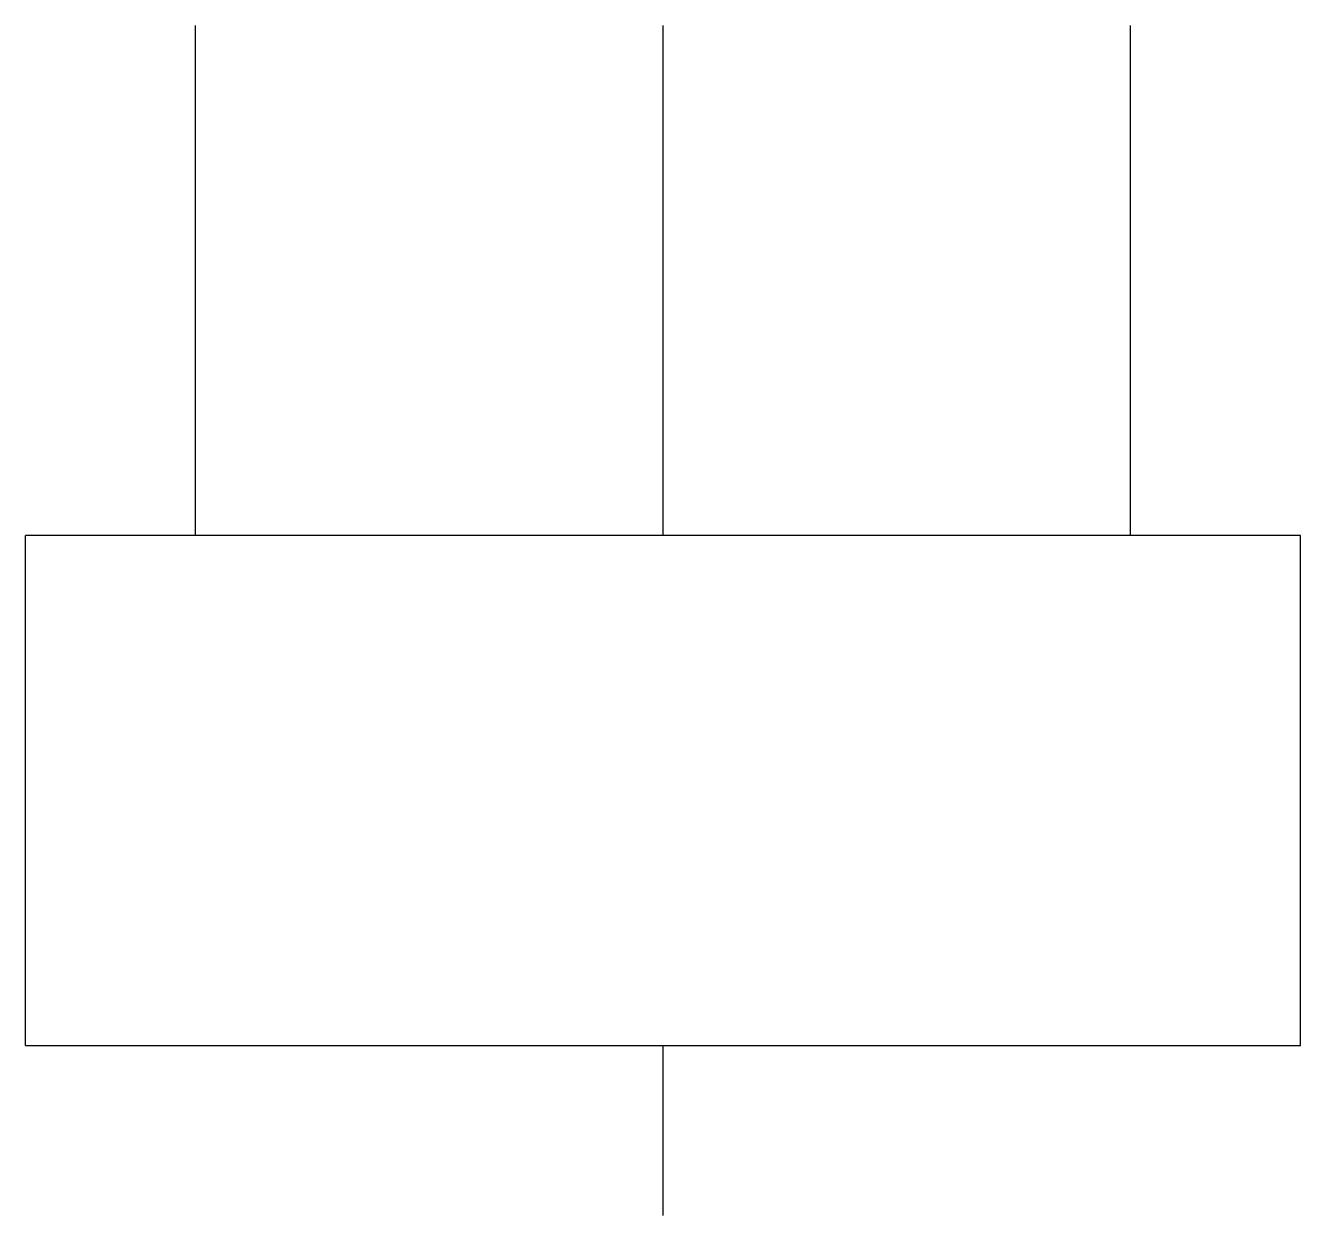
# Model space of a CAD drawing. Header units: millimetres. Extents: x 20 to 50, y -10 to 18.
import ezdxf

# ---------------------------------------------------------------- set-up
doc = ezdxf.new("R2010")
doc.units = ezdxf.units.MM
doc.layers.get('0').update_dxf_attribs({"lineweight": 25, "true_color": 0xffffff})

msp = doc.modelspace()

# ---------------------------------------------------------------- linework, layer by layer
for p, q in [((24, 6), (24, 18)), ((35, 6), (35, 18)), ((46, 6), (46, 18)), ((20, -6), (20, 6)), ((50, 6), (20, 6)), ((50, -6), (50, 6)), ((20, -6), (50, -6)), ((35, -10), (35, -6))]:
    msp.add_line(p, q)

doc.saveas('drawing.dxf')
